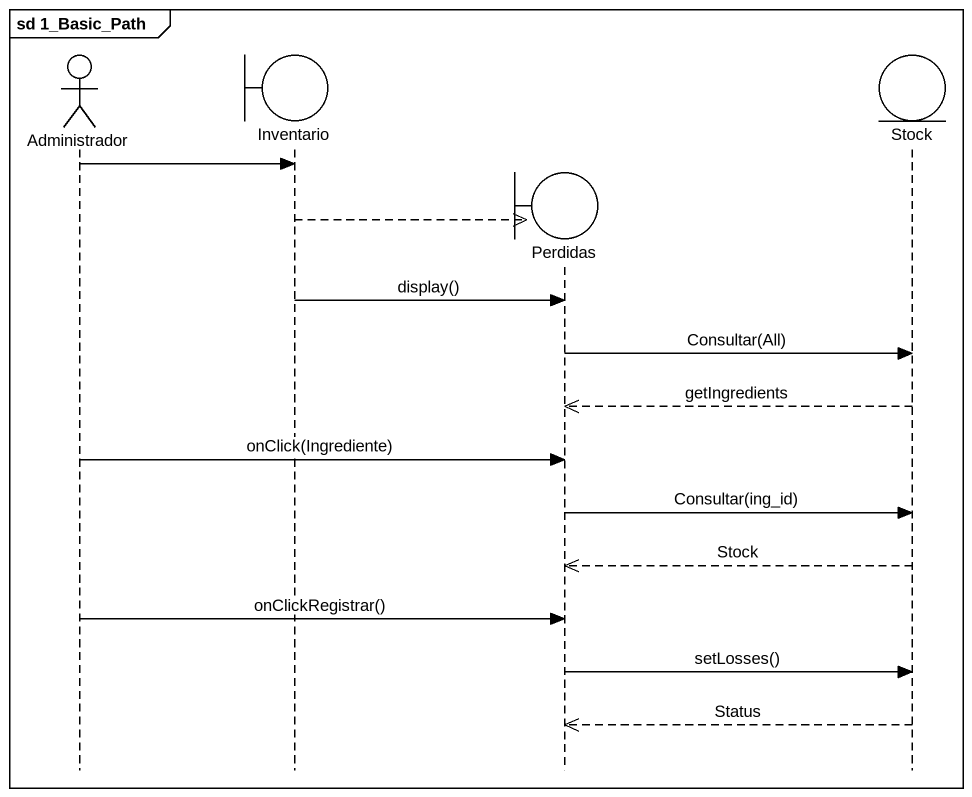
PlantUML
@startuml
mainframe sd 1_Basic_Path
hide footbox
actor Administrador
boundary Inventario
boundary Perdidas
entity Stock

Administrador -> Inventario
Inventario -->> Perdidas **
Inventario -> Perdidas : display()
Perdidas -> Stock : Consultar(All)
Stock -->> Perdidas : getIngredients
Administrador -> Perdidas : onClick(Ingrediente)
Perdidas -> Stock : Consultar(ing_id)
Stock -->> Perdidas : Stock
Administrador -> Perdidas : onClickRegistrar()
Perdidas -> Stock : setLosses()
Stock -->> Perdidas : Status
@enduml
